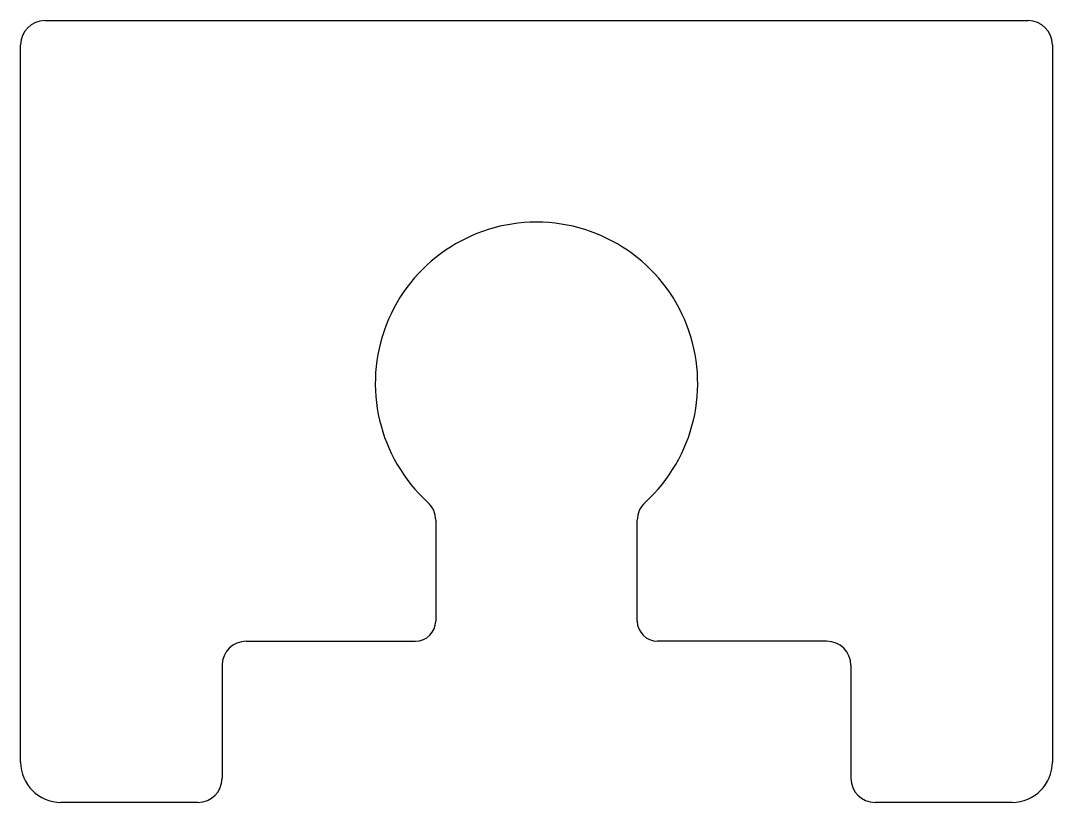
# Model space of a CAD drawing. Extents: x 682.4 to 695.2, y 511.2 to 520.9.
import ezdxf

# ---------------------------------------------------------------- set-up
doc = ezdxf.new("R2010")
doc.units = 0
doc.layers.get('0').update_dxf_attribs({"linetype": 'CONTINUOUS'})

msp = doc.modelspace()

# ---------------------------------------------------------------- linework, layer by layer
for p, q in [((682.732, 520.85), (694.932, 520.85)), ((682.432, 511.65), (682.432, 520.55)), ((695.232, 520.55), (695.232, 511.65)), ((687.582, 514.651), (687.582, 513.4)), ((690.082, 513.4), (690.082, 514.651)), ((685.232, 513.15), (687.332, 513.15)), ((692.432, 513.15), (690.332, 513.15)), ((684.932, 512.85), (684.932, 511.45)), ((692.732, 512.85), (692.732, 511.45)), ((684.632, 511.15), (682.932, 511.15)), ((694.732, 511.15), (693.032, 511.15))]:
    msp.add_line(p, q)
for centre, radius, start, end in [((682.732, 520.55), 0.3, 90, 180), ((694.932, 520.55), 0.3, 360, 90), ((688.832, 516.35), 2, 312.3698, 227.6302), ((687.282, 514.651), 0.3, 0, 47.6302), ((690.382, 514.651), 0.3, 132.3698, 180), ((687.332, 513.4), 0.25, 270, 0), ((690.332, 513.4), 0.25, 180, 270), ((685.232, 512.85), 0.3, 90, 180), ((692.432, 512.85), 0.3, 360, 90), ((682.932, 511.65), 0.5, 180, 270), ((694.732, 511.65), 0.5, 270, 0), ((684.632, 511.45), 0.3, 270, 0), ((693.032, 511.45), 0.3, 180, 270)]:
    msp.add_arc(centre, radius, start, end)

doc.saveas('drawing.dxf')
